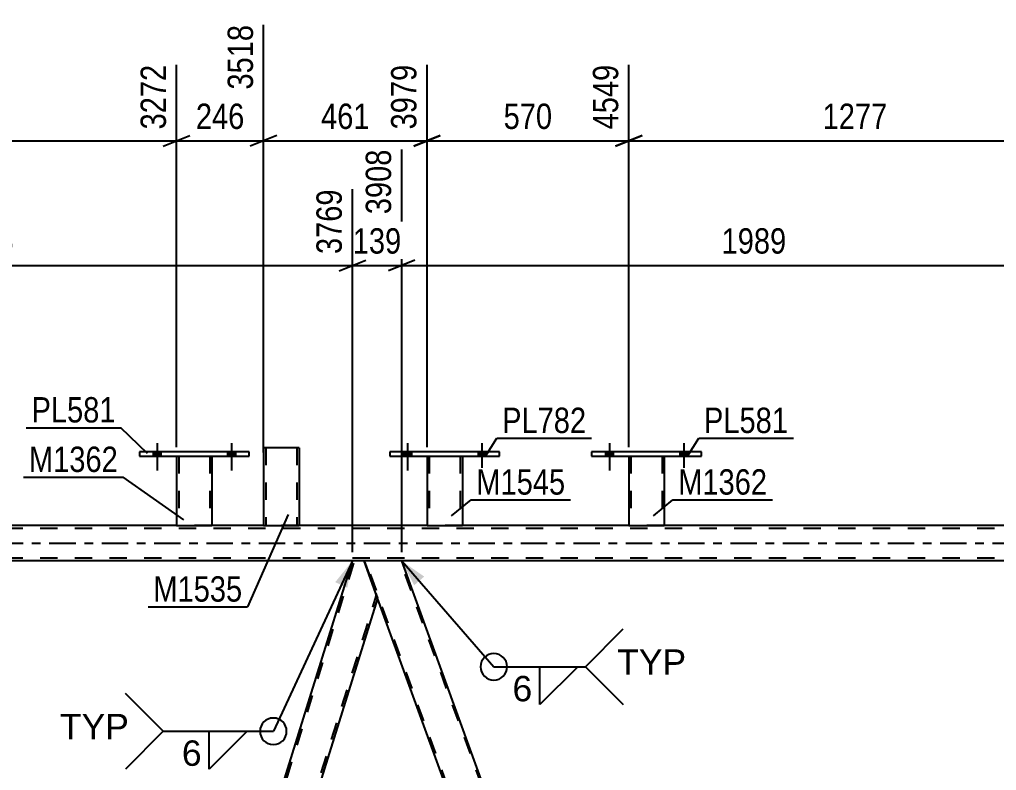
# Model space of a CAD drawing. Header units: millimetres. Extents: x 0 to 841, y 0 to 594.
# Drawn here: x 155.1 to 265.4, y 433 to 517.8 of the extents above; entities that cross this region are included whole.
import ezdxf

# ---------------------------------------------------------------- set-up
doc = ezdxf.new("R2010")
doc.units = ezdxf.units.MM
doc.linetypes.add('DXK_LINE_DOT2', pattern=[3.9198, 1.9599, -1.9599])
doc.linetypes.add('DXK_LINE_DOT3', pattern=[5.9187, 2.979, -0.9799, 0.9799, -0.9799])
doc.styles.add('Arial', font='ARIAL.TTF', dxfattribs={"height": 0.2})
doc.styles.add('Arial Narrow', font='ARIALN.TTF', dxfattribs={"height": 0.2})

# ---------------------------------------------------------------- blocks, each defined once
blk = doc.blocks.new('Bolt-814748510-3018 - 3016')
at = {"linetype": 'Continuous'}
for points in [[(221.23, 468.48), (222.11, 468.48), (222.11, 468.96), (221.23, 468.96)], [(229.63, 468.48), (230.51, 468.48), (230.51, 468.96), (229.63, 468.96)]]:
    blk.add_hatch(color=1, dxfattribs=at).paths.add_polyline_path(points)
at = {"color": 1, "linetype": 'Continuous'}
for p, q in [((221.23, 468.96), (221.23, 468.48)), ((221.67, 469.96), (221.67, 466.84)), ((222.11, 468.96), (222.11, 468.48)), ((229.63, 468.96), (229.63, 468.48)), ((230.07, 469.96), (230.07, 466.84)), ((230.51, 468.96), (230.51, 468.48))]:
    blk.add_line(p, q, dxfattribs=at)
blk = doc.blocks.new('Bolt-814748510-3019 - 3016')
at = {"linetype": 'Continuous'}
for points in [[(170.15, 468.48), (171.03, 468.48), (171.03, 468.96), (170.15, 468.96)], [(178.55, 468.48), (179.43, 468.48), (179.43, 468.96), (178.55, 468.96)]]:
    blk.add_hatch(color=1, dxfattribs=at).paths.add_polyline_path(points)
at = {"color": 1, "linetype": 'Continuous'}
for p, q in [((170.15, 468.96), (170.15, 468.48)), ((170.59, 469.96), (170.59, 466.84)), ((171.03, 468.96), (171.03, 468.48)), ((178.55, 468.96), (178.55, 468.48)), ((178.99, 469.96), (178.99, 466.84)), ((179.43, 468.96), (179.43, 468.48))]:
    blk.add_line(p, q, dxfattribs=at)
blk = doc.blocks.new('Bolt-814748510-3020 - 3016')
at = {"linetype": 'Continuous'}
for points in [[(170.15, 468.48), (171.03, 468.48), (171.03, 468.96), (170.15, 468.96)], [(178.55, 468.48), (179.43, 468.48), (179.43, 468.96), (178.55, 468.96)]]:
    blk.add_hatch(color=1, dxfattribs=at).paths.add_polyline_path(points)
at = {"color": 1, "linetype": 'Continuous'}
for p, q in [((170.15, 468.96), (170.15, 468.48)), ((170.59, 469.96), (170.59, 466.84)), ((171.03, 468.96), (171.03, 468.48)), ((178.55, 468.96), (178.55, 468.48)), ((178.99, 469.96), (178.99, 466.84)), ((179.43, 468.96), (179.43, 468.48))]:
    blk.add_line(p, q, dxfattribs=at)
blk = doc.blocks.new('Part-814748510-3191 - 3016')
at = {"color": 2, "linetype": 'Continuous'}
for p, q in [((168.59, 468.96), (168.59, 468.48)), ((180.99, 468.96), (168.59, 468.96)), ((180.99, 468.48), (180.99, 468.96)), ((168.59, 468.48), (180.99, 468.48))]:
    blk.add_line(p, q, dxfattribs=at)
blk = doc.blocks.new('Bolt-814748510-3029 - 3016')
at = {"linetype": 'Continuous'}
for points in [[(221.23, 468.48), (222.11, 468.48), (222.11, 468.96), (221.23, 468.96)], [(229.63, 468.48), (230.51, 468.48), (230.51, 468.96), (229.63, 468.96)]]:
    blk.add_hatch(color=1, dxfattribs=at).paths.add_polyline_path(points)
at = {"color": 1, "linetype": 'Continuous'}
for p, q in [((221.23, 468.96), (221.23, 468.48)), ((221.67, 469.96), (221.67, 466.84)), ((222.11, 468.96), (222.11, 468.48)), ((229.63, 468.96), (229.63, 468.48)), ((230.07, 469.96), (230.07, 466.84)), ((230.51, 468.96), (230.51, 468.48))]:
    blk.add_line(p, q, dxfattribs=at)
blk = doc.blocks.new('Part-814748510-3176 - 3016')
at = {"color": 7, "linetype": 'DXK_LINE_DOT2'}
for p, q in [((223.87, 468.49), (227.87, 468.49)), ((223.87, 468.48), (223.87, 468.49)), ((223.87, 468.49), (223.87, 468.48)), ((224.11, 468.49), (224.11, 460.64)), ((227.63, 468.49), (227.63, 460.64)), ((227.87, 468.49), (227.87, 468.48)), ((227.87, 468.48), (227.87, 468.49)), ((227.58, 460.64), (227.62, 460.64)), ((227.58, 460.64), (227.62, 460.64)), ((227.62, 460.64), (227.63, 460.64)), ((227.62, 460.64), (227.63, 460.64))]:
    blk.add_line(p, q, dxfattribs=at)
at = {"color": 2, "linetype": 'Continuous'}
for p, q in [((223.87, 468.48), (223.87, 460.64)), ((227.87, 468.48), (227.87, 460.64)), ((223.87, 460.64), (227.87, 460.64))]:
    blk.add_line(p, q, dxfattribs=at)
blk = doc.blocks.new('Part-814748510-3181 - 3016')
at = {"color": 2, "linetype": 'Continuous'}
for p, q in [((219.67, 468.96), (219.67, 468.48)), ((232.07, 468.96), (219.67, 468.96)), ((232.07, 468.48), (232.07, 468.96)), ((219.67, 468.48), (232.07, 468.48))]:
    blk.add_line(p, q, dxfattribs=at)
blk = doc.blocks.new('Part-814748510-3186 - 3016')
at = {"color": 7, "linetype": 'DXK_LINE_DOT2'}
for p, q in [((172.79, 468.49), (176.79, 468.49)), ((172.79, 468.48), (172.79, 468.49)), ((172.79, 468.49), (172.79, 468.48)), ((173.03, 468.49), (173.03, 460.64)), ((176.55, 468.49), (176.55, 460.64)), ((176.79, 468.49), (176.79, 468.48)), ((176.79, 468.48), (176.79, 468.49)), ((176.5, 460.64), (176.54, 460.64)), ((176.5, 460.64), (176.54, 460.64)), ((176.54, 460.64), (176.55, 460.64)), ((176.54, 460.64), (176.55, 460.64))]:
    blk.add_line(p, q, dxfattribs=at)
at = {"color": 2, "linetype": 'Continuous'}
for p, q in [((172.79, 468.48), (172.79, 460.64)), ((176.79, 468.48), (176.79, 460.64)), ((172.79, 460.64), (176.79, 460.64))]:
    blk.add_line(p, q, dxfattribs=at)
blk = doc.blocks.new('Part-814748510-3271 - 3016')
at = {"color": 7, "linetype": 'DXK_LINE_DOT2'}
for p, q in [((278.03, 456.64), (241.22, 338.52)), ((280.51, 452.76), (243.94, 335.42)), ((280.65, 452.39), (280.63, 452.44)), ((280.65, 452.39), (280.63, 452.44)), ((241.5, 340.24), (241.08, 338.89)), ((245.69, 340.24), (244.19, 335.42)), ((242.34, 335.42), (241.08, 338.89)), ((244.19, 335.42), (242.34, 335.42))]:
    blk.add_line(p, q, dxfattribs=at)
at = {"color": 2, "linetype": 'Continuous'}
for p, q in [((277.78, 456.64), (241.5, 340.24)), ((279.1, 456.64), (277.78, 456.64)), ((280.63, 452.44), (279.1, 456.64)), ((280.65, 452.39), (245.69, 340.24))]:
    blk.add_line(p, q, dxfattribs=at)
blk = doc.blocks.new('Part-814748510-3276 - 3016')
at = {"color": 2, "linetype": 'Continuous'}
for p, q in [((198.22, 456.64), (193.97, 456.64)), ((240.59, 340.24), (198.22, 456.64)), ((236.33, 340.24), (195.5, 452.44))]:
    blk.add_line(p, q, dxfattribs=at)
at = {"color": 7, "linetype": 'DXK_LINE_DOT2'}
for p, q in [((193.97, 456.64), (195.5, 452.44)), ((238.26, 335.42), (194.14, 456.64)), ((242.17, 335.42), (198.05, 456.64)), ((238.09, 335.42), (236.33, 340.24)), ((242.34, 335.42), (240.59, 340.24)), ((242.34, 335.42), (238.09, 335.42))]:
    blk.add_line(p, q, dxfattribs=at)
blk = doc.blocks.new('Part-814748510-3281 - 3016')
at = {"color": 2, "linetype": 'Continuous'}
for p, q in [((155.95, 338.89), (192.65, 456.64)), ((193.97, 456.64), (192.65, 456.64)), ((195.5, 452.44), (193.97, 456.64)), ((159.06, 335.42), (195.51, 452.39)), ((157.21, 335.42), (155.96, 338.84))]:
    blk.add_line(p, q, dxfattribs=at)
at = {"color": 7, "linetype": 'DXK_LINE_DOT2'}
for p, q in [((156.08, 338.52), (192.9, 456.64)), ((158.8, 335.42), (195.38, 452.76)), ((195.51, 452.39), (195.5, 452.44)), ((195.51, 452.39), (195.5, 452.44)), ((155.96, 338.84), (155.95, 338.89)), ((157.21, 335.42), (159.06, 335.42))]:
    blk.add_line(p, q, dxfattribs=at)
blk = doc.blocks.new('Part-814748510-3325 - 3016')
at = {"color": 7, "linetype": 'DXK_LINE_DOT2'}
for p, q in [((762.98, 460.32), (99.23, 460.32)), ((176.79, 460.64), (172.79, 460.64)), ((186.62, 460.64), (182.62, 460.64)), ((205.08, 460.64), (201.08, 460.64)), ((227.87, 460.64), (223.87, 460.64)), ((762.98, 456.96), (99.23, 456.96)), ((709.03, 456.64), (192.65, 456.64)), ((198.22, 456.64), (192.65, 456.64))]:
    blk.add_line(p, q, dxfattribs=at)
at = {"color": 2, "linetype": 'Continuous'}
for p, q in [((172.79, 460.64), (125.71, 460.64)), ((182.62, 460.64), (176.79, 460.64)), ((201.08, 460.64), (186.62, 460.64)), ((223.87, 460.64), (205.08, 460.64)), ((274.96, 460.64), (227.87, 460.64)), ((192.65, 456.64), (113.09, 456.64)), ((277.78, 456.64), (198.22, 456.64))]:
    blk.add_line(p, q, dxfattribs=at)
at = {"color": 7, "linetype": 'DXK_LINE_DOT3'}
blk.add_line((99.23, 458.64), (762.98, 458.64), dxfattribs=at)
blk = doc.blocks.new('Part-814748510-3347 - 3016')
at = {"color": 2, "linetype": 'Continuous'}
for p, q in [((152.95, 335.42), (108.83, 456.64)), ((108.83, 456.64), (113.09, 456.64)), ((155.96, 338.84), (113.09, 456.64))]:
    blk.add_line(p, q, dxfattribs=at)
at = {"color": 7, "linetype": 'DXK_LINE_DOT2'}
for p, q in [((153.12, 335.42), (109, 456.64)), ((157.04, 335.42), (112.92, 456.64)), ((157.21, 335.42), (155.96, 338.84)), ((152.95, 335.42), (157.21, 335.42))]:
    blk.add_line(p, q, dxfattribs=at)
blk = doc.blocks.new('Part-814748510-3516 - 3016')
at = {"color": 2, "linetype": 'Continuous'}
for p, q in [((201.08, 468.48), (201.08, 460.64)), ((205.08, 468.48), (205.08, 460.64)), ((201.08, 460.64), (205.08, 460.64))]:
    blk.add_line(p, q, dxfattribs=at)
at = {"color": 7, "linetype": 'DXK_LINE_DOT2'}
for p, q in [((201.08, 468.48), (205.08, 468.48)), ((201.08, 468.48), (201.08, 468.48)), ((201.08, 468.48), (201.08, 468.48)), ((201.32, 468.48), (201.32, 460.64)), ((204.84, 468.48), (204.84, 460.64)), ((205.08, 468.48), (205.08, 468.48)), ((205.08, 468.48), (205.08, 468.48)), ((204.78, 460.64), (204.82, 460.64)), ((204.78, 460.64), (204.82, 460.64)), ((204.82, 460.64), (204.84, 460.64)), ((204.82, 460.64), (204.84, 460.64))]:
    blk.add_line(p, q, dxfattribs=at)
blk = doc.blocks.new('Part-814748510-3521 - 3016')
at = {"color": 2, "linetype": 'Continuous'}
for p, q in [((196.88, 468.96), (196.88, 468.48)), ((209.28, 468.96), (196.88, 468.96)), ((209.28, 468.48), (209.28, 468.96)), ((196.88, 468.48), (209.28, 468.48))]:
    blk.add_line(p, q, dxfattribs=at)
blk = doc.blocks.new('Bolt-814748510-3522 - 3016')
at = {"linetype": 'Continuous'}
for points in [[(198.44, 468.48), (199.32, 468.48), (199.32, 468.96), (198.44, 468.96)], [(206.84, 468.48), (207.72, 468.48), (207.72, 468.96), (206.84, 468.96)]]:
    blk.add_hatch(color=1, dxfattribs=at).paths.add_polyline_path(points)
at = {"color": 1, "linetype": 'Continuous'}
for p, q in [((198.44, 468.96), (198.44, 468.48)), ((198.88, 469.96), (198.88, 466.84)), ((199.32, 468.96), (199.32, 468.48)), ((206.84, 468.96), (206.84, 468.48)), ((207.28, 469.96), (207.28, 466.84)), ((207.72, 468.96), (207.72, 468.48))]:
    blk.add_line(p, q, dxfattribs=at)
blk = doc.blocks.new('Bolt-814748510-3523 - 3016')
at = {"linetype": 'Continuous'}
for points in [[(198.44, 468.48), (199.32, 468.48), (199.32, 468.96), (198.44, 468.96)], [(206.84, 468.48), (207.72, 468.48), (207.72, 468.96), (206.84, 468.96)]]:
    blk.add_hatch(color=1, dxfattribs=at).paths.add_polyline_path(points)
at = {"color": 1, "linetype": 'Continuous'}
for p, q in [((198.44, 468.96), (198.44, 468.48)), ((198.88, 469.96), (198.88, 466.84)), ((199.32, 468.96), (199.32, 468.48)), ((206.84, 468.96), (206.84, 468.48)), ((207.28, 469.96), (207.28, 466.84)), ((207.72, 468.96), (207.72, 468.48))]:
    blk.add_line(p, q, dxfattribs=at)
blk = doc.blocks.new('Part-814748510-3528 - 3016')
at = {"color": 2, "linetype": 'Continuous'}
for p, q in [((182.62, 469.43), (182.62, 460.64)), ((186.62, 469.43), (182.62, 469.43)), ((186.62, 469.43), (186.62, 460.64)), ((182.62, 460.64), (186.62, 460.64))]:
    blk.add_line(p, q, dxfattribs=at)
at = {"color": 7, "linetype": 'DXK_LINE_DOT2'}
for p, q in [((182.86, 469.43), (182.86, 460.64)), ((186.31, 469.43), (186.33, 469.43)), ((186.33, 469.43), (186.37, 469.43)), ((186.37, 469.43), (186.38, 469.43)), ((186.38, 469.43), (186.38, 460.64)), ((186.37, 460.64), (186.33, 460.64)), ((186.37, 460.64), (186.33, 460.64)), ((186.38, 460.64), (186.37, 460.64)), ((186.37, 460.64), (186.38, 460.64))]:
    blk.add_line(p, q, dxfattribs=at)
blk = doc.blocks.new('StraightDimension-814748510-15454 - 3016')
at = {"color": 7, "linetype": 'Continuous'}
for p, q in [((182.62, 468.87), (182.62, 517.2)), ((172.79, 469.49), (172.79, 512.7)), ((171.29, 503.49), (174.29, 504.69)), ((184.12, 504.69), (181.12, 503.49)), ((172.79, 504.09), (182.62, 504.09))]:
    blk.add_line(p, q, dxfattribs=at)
at = {"color": 0}
blk.add_wipeout([(181.05, 504.84), (181.05, 509.04), (174.37, 509.04), (174.37, 504.84)], dxfattribs=at)
at = {"color": 3, "style": 'Arial Narrow'}
blk.add_text('246', height=2.863, dxfattribs=at).set_placement((174.97, 505.44))
at = {"color": 0, "linetype": 'Continuous'}
blk.add_wipeout([(182.02, 517.8), (177.82, 517.8), (177.82, 509.29), (182.02, 509.29)], dxfattribs=at)
at = {"color": 3, "linetype": 'Continuous', "style": 'Arial Narrow'}
blk.add_text('3518', height=2.863, rotation=90.0002, dxfattribs=at).set_placement((181.42, 509.89))
blk = doc.blocks.new('StraightDimension-814748510-15452 - 3016')
at = {"color": 7, "linetype": 'Continuous'}
for p, q in [((201.08, 469.48), (201.08, 512.7)), ((223.87, 469.49), (223.87, 512.7)), ((202.58, 504.69), (199.58, 503.49)), ((222.37, 503.49), (225.37, 504.69)), ((201.08, 504.09), (223.87, 504.09))]:
    blk.add_line(p, q, dxfattribs=at)
at = {"color": 0}
blk.add_wipeout([(215.82, 504.84), (215.82, 509.04), (209.13, 509.04), (209.13, 504.84)], dxfattribs=at)
at = {"color": 3, "style": 'Arial Narrow'}
blk.add_text('570', height=2.863, dxfattribs=at).set_placement((209.73, 505.44))
at = {"color": 0, "linetype": 'Continuous'}
blk.add_wipeout([(223.27, 513.3), (219.07, 513.3), (219.07, 504.79), (223.27, 504.79)], dxfattribs=at)
at = {"color": 3, "linetype": 'Continuous', "style": 'Arial Narrow'}
blk.add_text('4549', height=2.863, rotation=90.0002, dxfattribs=at).set_placement((222.67, 505.39))
blk = doc.blocks.new('StraightDimension-814748510-4076 - 3016')
at = {"color": 7, "linetype": 'Continuous'}
for p, q in [((198.22, 457.64), (198.22, 503.13)), ((277.78, 457.64), (277.78, 498.63)), ((199.72, 490.61), (196.72, 489.41)), ((198.22, 490.01), (277.78, 490.01)), ((276.28, 489.41), (279.28, 490.61))]:
    blk.add_line(p, q, dxfattribs=at)
at = {"color": 0}
blk.add_wipeout([(242.26, 490.76), (242.26, 494.96), (233.75, 494.96), (233.75, 490.76)], dxfattribs=at)
at = {"color": 3, "style": 'Arial Narrow'}
blk.add_text('1989', height=2.863, dxfattribs=at).set_placement((234.35, 491.36))
at = {"color": 0, "linetype": 'Continuous'}
blk.add_wipeout([(277.18, 499.23), (272.98, 499.23), (272.98, 490.71), (277.18, 490.71)], dxfattribs=at)
at = {"color": 3, "linetype": 'Continuous', "style": 'Arial Narrow'}
blk.add_text('5897', height=2.863, rotation=90.0002, dxfattribs=at).set_placement((276.58, 491.31))
blk = doc.blocks.new('StraightDimension-814748510-4052 - 3016')
at = {"color": 7, "linetype": 'Continuous'}
for p, q in [((198.22, 457.64), (198.22, 503.13)), ((192.65, 457.64), (192.65, 498.63)), ((191.15, 489.41), (194.15, 490.61)), ((192.65, 490.01), (198.22, 490.01)), ((199.72, 490.61), (196.72, 489.41))]:
    blk.add_line(p, q, dxfattribs=at)
at = {"color": 0}
blk.add_wipeout([(198.78, 490.76), (198.78, 494.96), (192.09, 494.96), (192.09, 490.76)], dxfattribs=at)
at = {"color": 3, "style": 'Arial Narrow'}
blk.add_text('139', height=2.863, dxfattribs=at).set_placement((192.69, 491.36))
at = {"color": 0, "linetype": 'Continuous'}
blk.add_wipeout([(197.62, 503.73), (193.42, 503.73), (193.42, 495.21), (197.62, 495.21)], dxfattribs=at)
at = {"color": 3, "linetype": 'Continuous', "style": 'Arial Narrow'}
blk.add_text('3908', height=2.863, rotation=90.0002, dxfattribs=at).set_placement((197.02, 495.81))
blk = doc.blocks.new('StraightDimension-814748510-4331 - 3016')
at = {"color": 7, "linetype": 'Continuous'}
for p, q in [((108.83, 457.64), (108.83, 498.63)), ((192.65, 457.64), (192.65, 498.63)), ((110.33, 490.61), (107.33, 489.41)), ((108.83, 490.01), (192.65, 490.01)), ((191.15, 489.41), (194.15, 490.61))]:
    blk.add_line(p, q, dxfattribs=at)
at = {"color": 0}
blk.add_wipeout([(155, 490.76), (155, 494.96), (146.48, 494.96), (146.48, 490.76)], dxfattribs=at)
at = {"color": 3, "style": 'Arial Narrow'}
blk.add_text('2095', height=2.863, dxfattribs=at).set_placement((147.08, 491.36))
at = {"color": 0, "linetype": 'Continuous'}
blk.add_wipeout([(192.05, 499.23), (187.85, 499.23), (187.85, 490.71), (192.05, 490.71)], dxfattribs=at)
at = {"color": 3, "linetype": 'Continuous', "style": 'Arial Narrow'}
blk.add_text('3769', height=2.863, rotation=90.0002, dxfattribs=at).set_placement((191.45, 491.31))
blk = doc.blocks.new('StraightDimension-814748510-15453 - 3016')
at = {"color": 7, "linetype": 'Continuous'}
for p, q in [((182.62, 468.87), (182.62, 517.2)), ((201.08, 469.48), (201.08, 512.7)), ((184.12, 504.69), (181.12, 503.49)), ((199.58, 503.49), (202.58, 504.69)), ((182.62, 504.09), (201.08, 504.09))]:
    blk.add_line(p, q, dxfattribs=at)
at = {"color": 0}
blk.add_wipeout([(195.19, 504.84), (195.19, 509.04), (188.51, 509.04), (188.51, 504.84)], dxfattribs=at)
at = {"color": 3, "style": 'Arial Narrow'}
blk.add_text('461', height=2.863, dxfattribs=at).set_placement((189.11, 505.44))
at = {"color": 0, "linetype": 'Continuous'}
blk.add_wipeout([(200.48, 513.3), (196.28, 513.3), (196.28, 504.79), (200.48, 504.79)], dxfattribs=at)
at = {"color": 3, "linetype": 'Continuous', "style": 'Arial Narrow'}
blk.add_text('3979', height=2.863, rotation=90.0002, dxfattribs=at).set_placement((199.88, 505.39))
blk = doc.blocks.new('StraightDimension-814748510-15451 - 3016')
at = {"color": 7, "linetype": 'Continuous'}
for p, q in [((223.87, 469.49), (223.87, 512.7)), ((274.96, 469.49), (274.96, 512.7)), ((225.37, 504.69), (222.37, 503.49)), ((273.46, 503.49), (276.46, 504.69)), ((223.87, 504.09), (274.96, 504.09))]:
    blk.add_line(p, q, dxfattribs=at)
at = {"color": 0}
blk.add_wipeout([(253.67, 504.84), (253.67, 509.04), (245.16, 509.04), (245.16, 504.84)], dxfattribs=at)
at = {"color": 3, "style": 'Arial Narrow'}
blk.add_text('1277', height=2.863, dxfattribs=at).set_placement((245.76, 505.44))
at = {"color": 0, "linetype": 'Continuous'}
blk.add_wipeout([(274.36, 513.3), (270.16, 513.3), (270.16, 504.79), (274.36, 504.79)], dxfattribs=at)
at = {"color": 3, "linetype": 'Continuous', "style": 'Arial Narrow'}
blk.add_text('5826', height=2.863, rotation=90.0002, dxfattribs=at).set_placement((273.76, 505.39))
blk = doc.blocks.new('StraightDimension-814748510-15455 - 3016')
at = {"color": 7, "linetype": 'Continuous'}
for p, q in [((121.71, 469.49), (121.71, 512.7)), ((172.79, 469.49), (172.79, 512.7)), ((123.21, 504.69), (120.21, 503.49)), ((171.29, 503.49), (174.29, 504.69)), ((121.71, 504.09), (172.79, 504.09))]:
    blk.add_line(p, q, dxfattribs=at)
at = {"color": 0}
blk.add_wipeout([(151.51, 504.84), (151.51, 509.04), (143, 509.04), (143, 504.84)], dxfattribs=at)
at = {"color": 3, "style": 'Arial Narrow'}
blk.add_text('1277', height=2.863, dxfattribs=at).set_placement((143.6, 505.44))
at = {"color": 0, "linetype": 'Continuous'}
blk.add_wipeout([(172.19, 513.3), (167.99, 513.3), (167.99, 504.79), (172.19, 504.79)], dxfattribs=at)
at = {"color": 3, "linetype": 'Continuous', "style": 'Arial Narrow'}
blk.add_text('3272', height=2.863, rotation=90.0002, dxfattribs=at).set_placement((171.59, 505.39))
blk = doc.blocks.new('Mark-814748510-3187 - 3016')
at = {"color": 30, "linetype": 'Continuous'}
for p in [(155.81, 471.68), (169.51, 468.79)]:
    blk.add_line(p, (166.51, 471.68), dxfattribs=at)
at = {"color": 0}
blk.add_wipeout([(165.91, 472.28), (165.91, 475.28), (156.41, 475.28), (156.41, 472.28)], dxfattribs=at)
blk.add_wipeout([(165.91, 472.28), (165.91, 475.28), (156.41, 475.28), (156.41, 472.28)], dxfattribs=at)
at = {"color": 3, "style": 'Arial Narrow'}
blk.add_text('PL581', height=2.863, dxfattribs=at).set_placement((156.41, 472.28))
blk = doc.blocks.new('Mark-814748510-3517 - 3016')
at = {"color": 30, "linetype": 'Continuous'}
for p, q in [((207.69, 468.48), (208.96, 470.49)), ((208.96, 470.49), (219.67, 470.49))]:
    blk.add_line(p, q, dxfattribs=at)
at = {"color": 0}
blk.add_wipeout([(219.07, 471.09), (219.07, 474.09), (209.56, 474.09), (209.56, 471.09)], dxfattribs=at)
blk.add_wipeout([(219.07, 471.09), (219.07, 474.09), (209.56, 474.09), (209.56, 471.09)], dxfattribs=at)
at = {"color": 3, "style": 'Arial Narrow'}
blk.add_text('PL782', height=2.863, dxfattribs=at).set_placement((209.56, 471.09))
blk = doc.blocks.new('Mark-814748510-3172 - 3016')
at = {"color": 30, "linetype": 'Continuous'}
for p, q in [((226.65, 461.75), (228.85, 463.53)), ((228.85, 463.53), (240.1, 463.53))]:
    blk.add_line(p, q, dxfattribs=at)
at = {"color": 0}
blk.add_wipeout([(239.5, 464.13), (239.5, 467.13), (229.45, 467.13), (229.45, 464.13)], dxfattribs=at)
blk.add_wipeout([(239.5, 464.13), (239.5, 467.13), (229.45, 467.13), (229.45, 464.13)], dxfattribs=at)
at = {"color": 3, "style": 'Arial Narrow'}
blk.add_text('M1362', height=2.863, dxfattribs=at).set_placement((229.45, 464.13))
blk = doc.blocks.new('Mark-814748510-3177 - 3016')
at = {"color": 30, "linetype": 'Continuous'}
for p, q in [((230.49, 468.48), (231.76, 470.49)), ((231.76, 470.49), (242.46, 470.49))]:
    blk.add_line(p, q, dxfattribs=at)
at = {"color": 0}
blk.add_wipeout([(241.86, 471.09), (241.86, 474.09), (232.36, 474.09), (232.36, 471.09)], dxfattribs=at)
blk.add_wipeout([(241.86, 471.09), (241.86, 474.09), (232.36, 474.09), (232.36, 471.09)], dxfattribs=at)
at = {"color": 3, "style": 'Arial Narrow'}
blk.add_text('PL581', height=2.863, dxfattribs=at).set_placement((232.36, 471.09))
blk = doc.blocks.new('Mark-814748510-3182 - 3016')
at = {"color": 30, "linetype": 'Continuous'}
for p in [(155.52, 466.09), (173.61, 461.3)]:
    blk.add_line(p, (166.77, 466.09), dxfattribs=at)
at = {"color": 0}
blk.add_wipeout([(166.17, 466.69), (166.17, 469.69), (156.12, 469.69), (156.12, 466.69)], dxfattribs=at)
blk.add_wipeout([(166.17, 466.69), (166.17, 469.69), (156.12, 469.69), (156.12, 466.69)], dxfattribs=at)
at = {"color": 3, "style": 'Arial Narrow'}
blk.add_text('M1362', height=2.863, dxfattribs=at).set_placement((156.12, 466.69))
blk = doc.blocks.new('WeldMark-814748510-4786 - 3016')
at = {"linetype": 'Continuous'}
blk.add_hatch(color=30, dxfattribs=at).paths.add_polyline_path([(199.63, 453.89), (198.22, 456.64), (200.76, 454.87)])
at = {"color": 30, "linetype": 'Continuous'}
for p, q in [((198.22, 456.64), (208.63, 444.68)), ((208.63, 444.68), (218.96, 444.68))]:
    blk.add_line(p, q, dxfattribs=at)
at = {"color": 3, "linetype": 'Continuous'}
for p, q in [((218.96, 444.68), (223.24, 448.97)), ((213.81, 444.68), (218.1, 444.68)), ((218.1, 444.68), (213.81, 440.4)), ((213.81, 440.4), (213.81, 444.68)), ((218.96, 444.68), (223.24, 440.4))]:
    blk.add_line(p, q, dxfattribs=at)
blk.add_arc((208.63, 444.68), 1.5, 90, 270, dxfattribs=at)
at = {"color": 0}
blk.add_wipeout([(213.16, 440.58), (213.16, 443.98), (210.53, 443.98), (210.53, 440.58)], dxfattribs=at)
at = {"color": 3, "linetype": 'Continuous'}
blk.add_arc((208.63, 444.68), 1.5, 270, 90, dxfattribs=at)
at = {"color": 3, "style": 'Arial'}
blk.add_text('6', height=2.87, dxfattribs=at).set_placement((210.73, 440.78))
at = {"color": 0, "linetype": 'Continuous'}
blk.add_wipeout([(230.33, 443.78), (230.33, 446.78), (222.56, 446.78), (222.56, 443.78)], dxfattribs=at)
blk.add_wipeout([(230.33, 443.78), (230.33, 446.78), (222.56, 446.78), (222.56, 443.78)], dxfattribs=at)
at = {"color": 3, "linetype": 'Continuous', "style": 'Arial'}
blk.add_text('TYP', height=2.865, dxfattribs=at).set_placement((222.56, 443.78))
blk = doc.blocks.new('Mark-814748510-3512 - 3016')
at = {"color": 30, "linetype": 'Continuous'}
for p, q in [((203.85, 461.74), (206.05, 463.53)), ((206.05, 463.53), (217.3, 463.53))]:
    blk.add_line(p, q, dxfattribs=at)
at = {"color": 0}
blk.add_wipeout([(216.7, 464.13), (216.7, 467.13), (206.65, 467.13), (206.65, 464.13)], dxfattribs=at)
blk.add_wipeout([(216.7, 464.13), (216.7, 467.13), (206.65, 467.13), (206.65, 464.13)], dxfattribs=at)
at = {"color": 3, "style": 'Arial Narrow'}
blk.add_text('M1545', height=2.863, dxfattribs=at).set_placement((206.65, 464.13))
blk = doc.blocks.new('Mark-814748510-3524 - 3016')
at = {"color": 30, "linetype": 'Continuous'}
for p in [(185.4, 461.88), (169.57, 451.44)]:
    blk.add_line(p, (180.82, 451.44), dxfattribs=at)
at = {"color": 0}
blk.add_wipeout([(180.22, 452.04), (180.22, 455.04), (170.17, 455.04), (170.17, 452.04)], dxfattribs=at)
blk.add_wipeout([(180.22, 452.04), (180.22, 455.04), (170.17, 455.04), (170.17, 452.04)], dxfattribs=at)
at = {"color": 3, "style": 'Arial Narrow'}
blk.add_text('M1535', height=2.863, dxfattribs=at).set_placement((170.17, 452.04))
blk = doc.blocks.new('WeldMark-814748510-4799 - 3016')
at = {"linetype": 'Continuous'}
blk.add_hatch(color=30, dxfattribs=at).paths.add_polyline_path([(190.71, 454.24), (192.65, 456.64), (192.07, 453.61)])
at = {"color": 30, "linetype": 'Continuous'}
for p in [(192.65, 456.64), (171.29, 437.39)]:
    blk.add_line(p, (183.72, 437.39), dxfattribs=at)
at = {"color": 3, "linetype": 'Continuous'}
for p, q in [((171.29, 437.39), (167.01, 441.68)), ((171.29, 437.39), (167.01, 433.11)), ((176.47, 437.39), (180.76, 437.39)), ((180.76, 437.39), (176.47, 433.11)), ((176.47, 433.11), (176.47, 437.39))]:
    blk.add_line(p, q, dxfattribs=at)
for start, end in [(90, 270), (270, 90)]:
    blk.add_arc((183.72, 437.39), 1.5, start, end, dxfattribs=at)
at = {"color": 0}
blk.add_wipeout([(175.82, 433.29), (175.82, 436.69), (173.19, 436.69), (173.19, 433.29)], dxfattribs=at)
at = {"color": 3, "style": 'Arial'}
blk.add_text('6', height=2.87, dxfattribs=at).set_placement((173.39, 433.49))
at = {"color": 0, "linetype": 'Continuous'}
blk.add_wipeout([(167.39, 436.49), (167.39, 439.49), (159.62, 439.49), (159.62, 436.49)], dxfattribs=at)
blk.add_wipeout([(167.39, 436.49), (167.39, 439.49), (159.62, 439.49), (159.62, 436.49)], dxfattribs=at)
at = {"color": 3, "linetype": 'Continuous', "style": 'Arial'}
blk.add_text('TYP', height=2.865, dxfattribs=at).set_placement((159.62, 436.49))

msp = doc.modelspace()

# ---------------------------------------------------------------- block references
for name in ['Part-814748510-3191 - 3016', 'Bolt-814748510-3019 - 3016', 'Bolt-814748510-3020 - 3016', 'Part-814748510-3528 - 3016', 'Part-814748510-3521 - 3016', 'Bolt-814748510-3522 - 3016', 'Bolt-814748510-3523 - 3016', 'Part-814748510-3181 - 3016', 'Bolt-814748510-3018 - 3016', 'Bolt-814748510-3029 - 3016', 'Part-814748510-3186 - 3016', 'Part-814748510-3516 - 3016', 'Part-814748510-3176 - 3016', 'Part-814748510-3325 - 3016', 'Part-814748510-3347 - 3016', 'Part-814748510-3281 - 3016', 'Part-814748510-3276 - 3016', 'Part-814748510-3271 - 3016']:
    msp.add_blockref(name, (0, 0))

# ---------------------------------------------------------------- next in the draw order: block references
for name in ['StraightDimension-814748510-15454 - 3016', 'StraightDimension-814748510-15452 - 3016', 'WeldMark-814748510-4786 - 3016']:
    msp.add_blockref(name, (0, 0))

# ---------------------------------------------------------------- next in the draw order: block references
msp.add_blockref('StraightDimension-814748510-4076 - 3016', (0, 0))

# ---------------------------------------------------------------- next in the draw order: block references
for name in ['StraightDimension-814748510-15451 - 3016', 'StraightDimension-814748510-4052 - 3016', 'Mark-814748510-3517 - 3016', 'Mark-814748510-3512 - 3016', 'Mark-814748510-3172 - 3016']:
    msp.add_blockref(name, (0, 0))

# ---------------------------------------------------------------- next in the draw order: block references
for name in ['StraightDimension-814748510-4331 - 3016', 'Mark-814748510-3177 - 3016']:
    msp.add_blockref(name, (0, 0))

# ---------------------------------------------------------------- next in the draw order: block references
for name in ['StraightDimension-814748510-15453 - 3016', 'StraightDimension-814748510-15455 - 3016']:
    msp.add_blockref(name, (0, 0))

# ---------------------------------------------------------------- next in the draw order: block references
msp.add_blockref('Mark-814748510-3187 - 3016', (0, 0))

# ---------------------------------------------------------------- next in the draw order: block references
msp.add_blockref('Mark-814748510-3182 - 3016', (0, 0))

# ---------------------------------------------------------------- next in the draw order: block references
msp.add_blockref('Mark-814748510-3524 - 3016', (0, 0))

# ---------------------------------------------------------------- next in the draw order: block references
msp.add_blockref('WeldMark-814748510-4799 - 3016', (0, 0))

doc.saveas('drawing.dxf')
